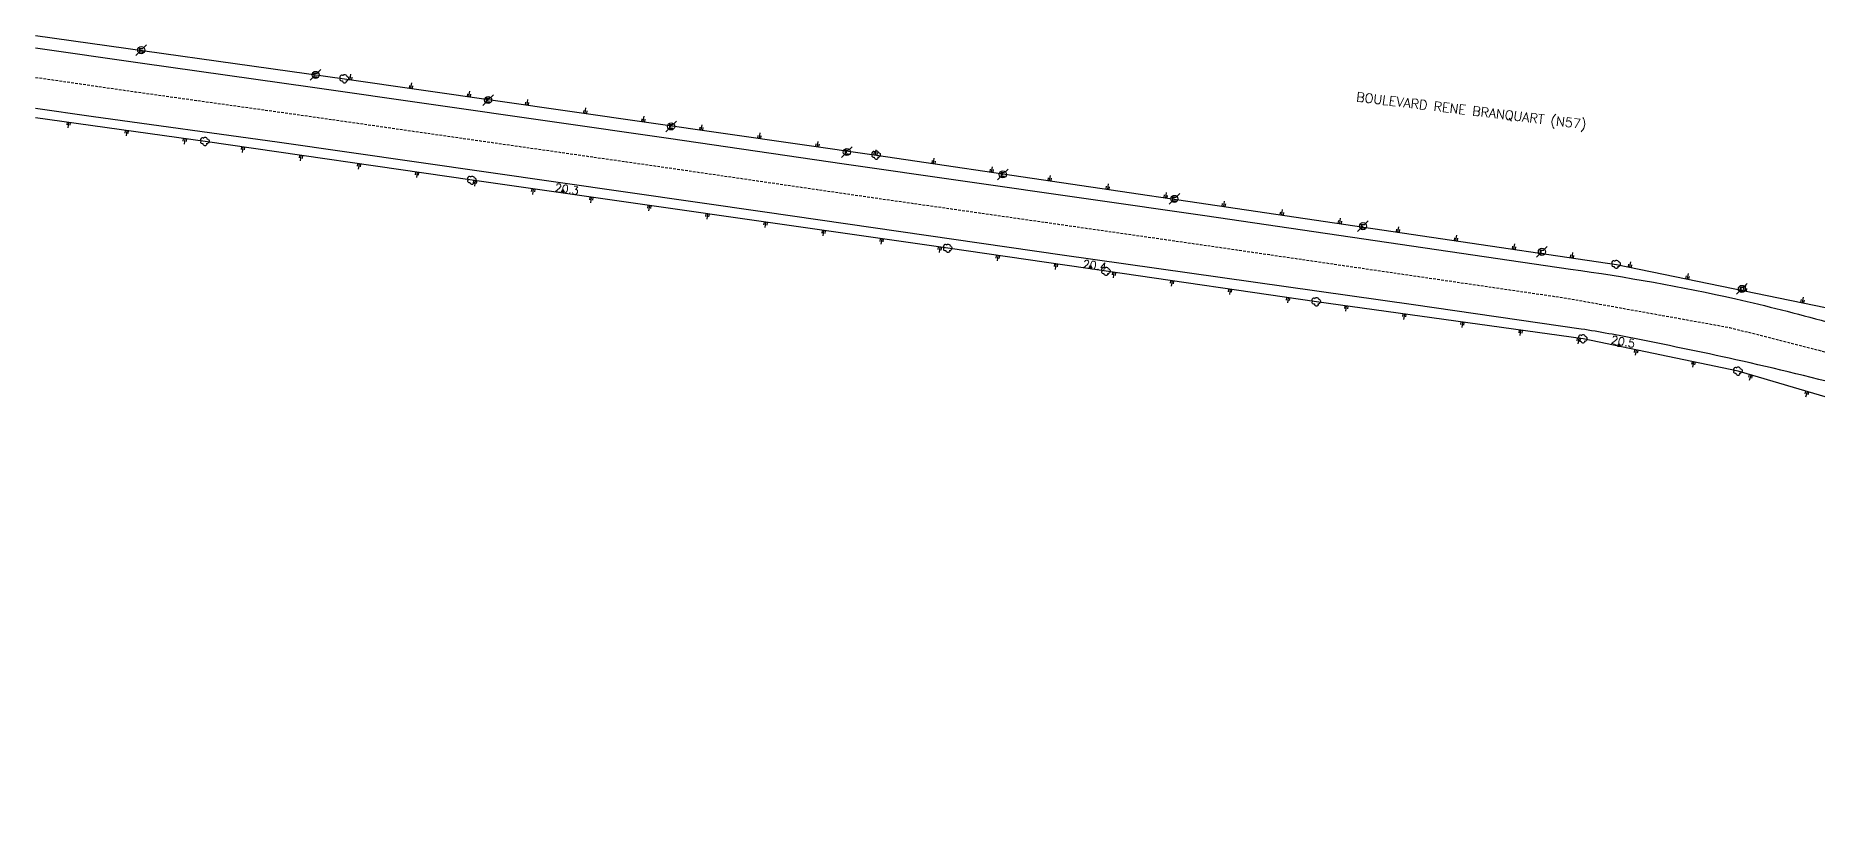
# Model space of a CAD drawing. Header units: millimetres. Extents: x 113000 to 114000, y 153000 to 154000.
# Drawn here: x 113000 to 113334.1, y 153755 to 153901.8 of the extents above; entities that cross this region are included whole.
import ezdxf
from ezdxf.enums import TextEntityAlignment as Align

# ---------------------------------------------------------------- set-up
doc = ezdxf.new("R2010")
doc.units = ezdxf.units.MM
doc.linetypes.add('DASHED', pattern=[0.75, 0.5, -0.25])
doc.layers.get('0').update_dxf_attribs({"linetype": 'CONTINUOUS'})
for name, color, linetype in [('W0001', 6, 'DASHED'), ('W0008', 7, 'CONTINUOUS'), ('W0211', 2, 'CONTINUOUS'), ('W0300', 7, 'CONTINUOUS'), ('W0302', 3, 'CONTINUOUS'), ('W0471', 7, 'CONTINUOUS'), ('W0851', 7, 'CONTINUOUS'), ('W0984', 7, 'CONTINUOUS'), ('W0989', 7, 'CONTINUOUS')]:
    doc.layers.add(name, color=color, linetype=linetype)
doc.styles.get("Standard").update_dxf_attribs({"font": 'romans.shx', "width": 0.85})

# ---------------------------------------------------------------- blocks, each defined once
blk = doc.blocks.new('T300')
for p, q in [((-0.8, 0.51), (-0.86, 0.34)), ((-0.86, 0.34), (-0.86, 0.17)), ((-0.86, 0.17), (-0.74, 0.06)), ((-0.69, 0.63), (-0.8, 0.51)), ((-0.8, -0.06), (-0.74, 0.06)), ((-0.74, 0.06), (-0.69, 0.11)), ((-0.57, 0.69), (-0.69, 0.63)), ((-0.46, 0.69), (-0.57, 0.69)), ((-0.29, 0.63), (-0.46, 0.69)), ((-0.29, 0.63), (-0.17, 0.74)), ((-0.23, 0.57), (-0.29, 0.63)), ((-0.17, 0.74), (-0.06, 0.8)), ((-0.06, 0.8), (0.06, 0.8)), ((0.06, 0.8), (0.23, 0.74)), ((0.23, 0.74), (0.34, 0.63)), ((0.34, 0.63), (0.4, 0.51)), ((0.46, 0.46), (0.34, 0.46)), ((0.4, 0.51), (0.4, 0.46)), ((0.57, 0.4), (0.46, 0.46)), ((0.57, 0.4), (0.69, 0.29)), ((0.69, 0.29), (0.74, 0.17)), ((0.74, 0.06), (0.69, -0.17)), ((0.74, 0.17), (0.74, 0.06)), ((-0.8, -0.17), (-0.8, -0.06)), ((-0.8, -0.23), (-0.8, -0.17)), ((-0.74, -0.34), (-0.8, -0.23)), ((-0.69, -0.4), (-0.74, -0.34)), ((-0.51, -0.46), (-0.69, -0.4)), ((-0.4, -0.46), (-0.51, -0.46)), ((-0.4, -0.46), (-0.34, -0.46)), ((-0.34, -0.46), (-0.34, -0.4)), ((-0.34, -0.51), (-0.34, -0.46)), ((-0.29, -0.63), (-0.34, -0.51)), ((-0.17, -0.74), (-0.29, -0.63)), ((-0.06, -0.8), (-0.17, -0.74)), ((0.06, -0.8), (-0.06, -0.8)), ((0.17, -0.74), (0.06, -0.8)), ((0.23, -0.69), (0.17, -0.74)), ((0.29, -0.46), (0.23, -0.46)), ((0.29, -0.63), (0.23, -0.69)), ((0.46, -0.4), (0.29, -0.46)), ((0.34, -0.51), (0.29, -0.63)), ((0.34, -0.51), (0.34, -0.46)), ((0.57, -0.34), (0.46, -0.4)), ((0.63, -0.29), (0.57, -0.34)), ((0.69, -0.17), (0.63, -0.29))]:
    blk.add_line(p, q)
blk = doc.blocks.new('T851')
for p, q in [((-0.25, -0.15), (0, 0.32)), ((0, 0.32), (0.25, -0.15)), ((-0.25, -0.15), (0.25, -0.15))]:
    blk.add_line(p, q)
for major_axis in [(-0.106, 0.106), (-0.0354, 0.0354), (-0.0236, 0.0236)]:
    blk.add_ellipse((0, 0), major_axis=major_axis, ratio=1, start_param=3.926991, end_param=10.210176)
blk = doc.blocks.new('T471')
for p, q in [((-0.333334, 0.333334), (-0.333334, -0.333334)), ((-0.333334, 0.333334), (0.333334, 0.333334)), ((-0.333334, 0), (0, 0)), ((0.500001, 0.500001), (1.000002, 1.000002)), ((-0.500001, -0.500001), (-1.000002, -1.000002)), ((-0.333334, -0.333334), (0.333334, -0.333334))]:
    blk.add_line(p, q)
blk.add_ellipse((0, 0), major_axis=(0.471405, 0.471405), ratio=1, start_param=5.4977871438, end_param=11.780972451)
blk = doc.blocks.new('t211o')
at = {"color": 0, "linetype": 'Continuous'}
for p, q in [((-0.29, 0.5), (-0.29, 0)), ((0, 1), (0, 0)), ((0.29, 0.5), (0.29, 0))]:
    blk.add_line(p, q, dxfattribs=at)

msp = doc.modelspace()

# ---------------------------------------------------------------- linework, layer by layer
at = {"layer": 'W0001', "flags": 128}
msp.add_lwpolyline([(113000, 153894.01), (113018.81, 153891.29), (113051.11, 153886.75), (113117.89, 153877.16), (113150.78, 153872.36), (113218.41, 153862.66), (113286.97, 153852.62), (113317.57, 153847.11), (113334.35, 153842.86), (113351.34, 153838.16), (113355.23, 153837.1), (113389.03, 153826.3), (113401.86, 153821.54), (113428.25, 153810.94), (113448.78, 153801.46), (113472.75, 153789.27), (113517.3, 153762.61), (113522.46, 153759.23)], dxfattribs=at)
at = {"layer": 'W0008', "flags": 128}
for points in [[(113000, 153899.57), (113019.59, 153896.73), (113051.88, 153892.19), (113118.68, 153882.6), (113151.57, 153877.8), (113219.2, 153868.1), (113287.77, 153858.07, -0.0195), (113318.79, 153852.47, -0.0104), (113335.8, 153848.17, -0.0007), (113352.8, 153843.47, -0.0007), (113356.7, 153842.39, -0.0185), (113390.89, 153831.48, -0.0045), (113403.81, 153826.68, -0.0114), (113430.44, 153815.99, -0.0111), (113451.19, 153806.4, -0.0079), (113475.32, 153794.13, -0.0159), (113485.83, 153788.28, -0.0039), (113495.68, 153781.94, -0.0121), (113520.47, 153766.88), (113524.98, 153763.7)], [(113518.44, 153755.05, 0.0091), (113492.36, 153771.56, 0.0037), (113484.12, 153776.41, 0.008), (113467.29, 153785.87, 0.008), (113445.48, 153797.02, 0.0145), (113425.43, 153806.51, 0.0088), (113409.92, 153812.65, 0.0026), (113394.41, 153818.62, 0.0092), (113376.53, 153824.92, 0.0076), (113356.98, 153831.08, 0.0061), (113342.83, 153835.13, 0.0114), (113320.04, 153840.78, 0.0061), (113300.07, 153844.95, 0.013), (113289.8, 153846.8), (113258.37, 153851.36), (113192.44, 153860.65), (113136.74, 153868.72), (113045.74, 153881.82), (113010.39, 153886.7), (113000, 153888.18)]]:
    msp.add_lwpolyline(points, format="xyb", dxfattribs=at)
at = {"layer": 'W0302', "flags": 128}
for points in [[(113000, 153901.84), (113057.92, 153893.74), (113157.63, 153879.42), (113296.37, 153858.94), (113335.59, 153850.86), (113355.09, 153845.57)], [(113512.99, 153756.56), (113487.66, 153772.06), (113452.28, 153791.47), (113386.74, 153818.95), (113319.2, 153838.91), (113290.12, 153844.96), (113240.15, 153851.93), (113200.71, 153857.64), (113171.05, 153861.95), (113081.82, 153874.71), (113031.77, 153881.98), (113000, 153886.44)]]:
    msp.add_lwpolyline(points, dxfattribs=at)

# ---------------------------------------------------------------- block references
at = {"layer": 'W0211'}
for p, rotation in [((113058.91, 153893.6), 351.8278849726727), ((113070.31, 153891.97), 351.8278849726727), ((113081.19, 153890.41), 351.8278849726727), ((113092.08, 153888.84), 351.8278849726727), ((113006.25, 153885.56), 172.0068878057762), ((113102.97, 153887.28), 351.8278849726727), ((113113.86, 153885.72), 351.8278849726727), ((113124.75, 153884.15), 351.8278849726727), ((113017.15, 153884.03), 172.0068878057762), ((113028.04, 153882.5), 172.0068878057762), ((113135.64, 153882.59), 351.8278849726727), ((113146.52, 153881.02), 351.8278849726727), ((113038.93, 153880.94), 171.7404517211015), ((113049.81, 153879.36), 171.7404517211015), ((113157.41, 153879.46), 351.8278849726727), ((113168.29, 153877.86), 351.6016171232889), ((113060.7, 153877.78), 171.7404517211015), ((113071.59, 153876.2), 171.7404517211015), ((113179.18, 153876.25), 351.6016171232889), ((113190.06, 153874.64), 351.6016171232889), ((113082.47, 153874.62), 171.8582470609246), ((113093.36, 153873.06), 171.8582470609246), ((113200.94, 153873.04), 351.6016171232889), ((113211.82, 153871.43), 351.6016171232889), ((113104.25, 153871.5), 171.8582470609246), ((113115.14, 153869.95), 171.8582470609246), ((113126.03, 153868.39), 171.8582470609246), ((113222.7, 153869.82), 351.6016171232889), ((113233.59, 153868.22), 351.6016171232889), ((113136.92, 153866.83), 171.8582470609246), ((113147.81, 153865.27), 171.8582470609246), ((113244.47, 153866.61), 351.6016171232889), ((113255.35, 153865), 351.6016171232889), ((113158.7, 153863.71), 171.8582470609246), ((113169.59, 153862.16), 171.8582470609246), ((113266.23, 153863.4), 351.6016171232889), ((113277.11, 153861.79), 351.6016171232889), ((113180.47, 153860.58), 171.7301329978879), ((113191.36, 153858.99), 171.7301329978879), ((113288, 153860.18), 351.6016171232889), ((113298.85, 153858.43), 348.3678457391418), ((113202.24, 153857.41), 171.7632928933701), ((113213.13, 153855.84), 171.7632928933701), ((113309.63, 153856.22), 348.3678457391418), ((113320.4, 153854), 348.3678457391418), ((113224.02, 153854.26), 171.7632928933701), ((113234.9, 153852.69), 171.7632928933701), ((113331.18, 153851.78), 348.3678457391418), ((113245.79, 153851.14), 172.0591569995219), ((113256.69, 153849.62), 172.0591569995219), ((113267.58, 153848.1), 172.0591569995219), ((113278.48, 153846.58), 172.0591569995219), ((113289.37, 153845.06), 172.0591569995219), ((113300.15, 153842.87), 168.2484377522741), ((113310.92, 153840.63), 168.2484377522741), ((113321.64, 153838.19), 163.5363326870975), ((113332.19, 153835.07), 163.5363326870975)]:
    msp.add_blockref('t211o', p, dxfattribs=dict(at, rotation=rotation))
at = {"layer": 'W0300'}
for p in [(113057.92, 153893.74), (113031.77, 153881.98), (113157.63, 153879.42), (113081.82, 153874.71), (113171.05, 153861.95), (113200.71, 153857.64), (113296.37, 153858.94), (113240.15, 153851.93), (113290.12, 153844.96), (113319.2, 153838.91)]:
    msp.add_blockref('T300', p, dxfattribs=at)
at = {"layer": 'W0471'}
for p in [(113019.81, 153899.12), (113052.5, 153894.47), (113084.83, 153889.76), (113119.15, 153884.81), (113152.1, 153880.01), (113181.34, 153875.82), (113213.5, 153871.21), (113248.87, 153866.1), (113282.42, 153861.29), (113319.92, 153854.34)]:
    msp.add_blockref('T471', p, dxfattribs=at)
at = {"layer": 'W0851'}
for p in [(113098.87, 153872.68), (113197.75, 153858.45), (113296.82, 153843.74)]:
    msp.add_blockref('T851', p, dxfattribs=at)

# ---------------------------------------------------------------- texts
at = {"layer": 'W0984'}
for s, rotation, p in [('20.3', 351.0939, (113099.6, 153873.06)), ('20.4', 352.1738, (113198.6, 153858.76)), ('20.5', 349.471, (113297.64, 153844.45))]:
    msp.add_text(s, height=1.5, rotation=rotation, dxfattribs=at).set_placement(p, align=Align.MIDDLE)
at = {"layer": 'W0989'}
msp.add_text('BOULEVARD RENE BRANQUART (N57)', height=1.75, rotation=353.1053, dxfattribs=at).set_placement((113269.17, 153887.65), align=Align.MIDDLE)

doc.saveas('drawing.dxf')
